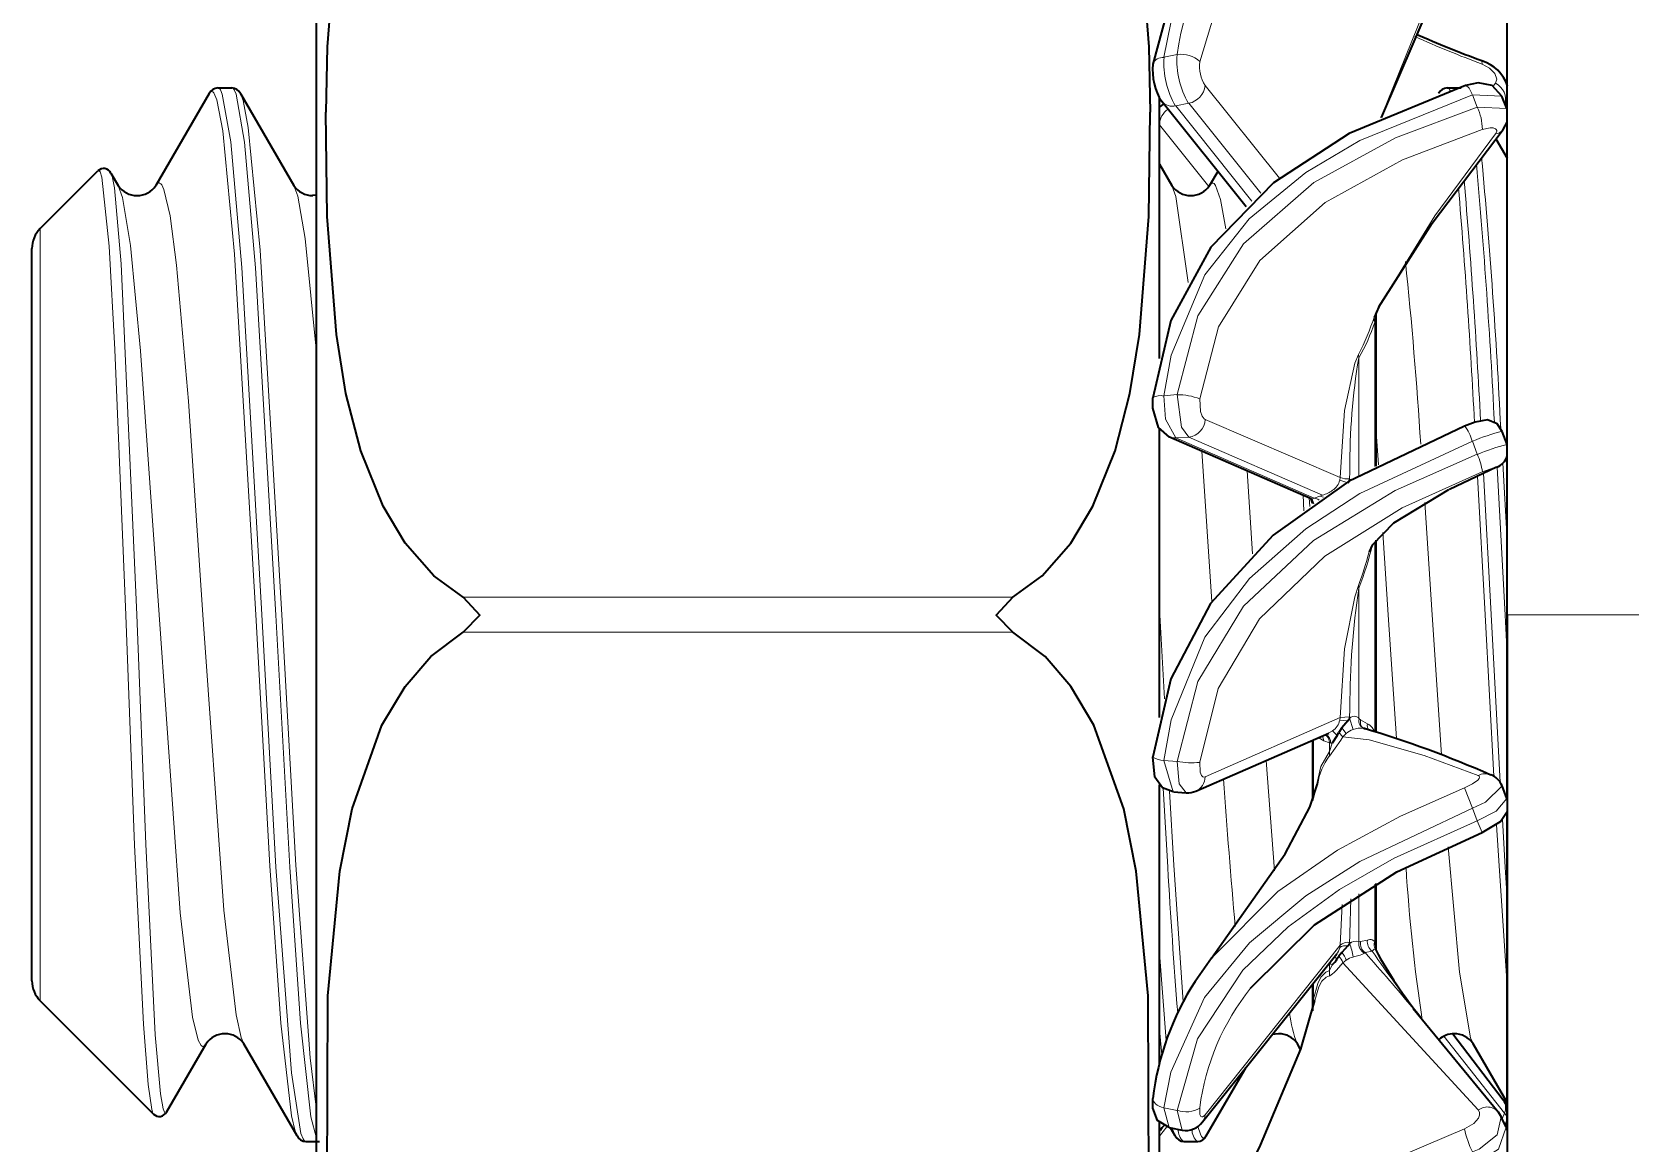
# Model space of a CAD drawing. Extents: x 291 to 828, y 188 to 662.
# Drawn here: x 664.259 to 668.809, y 358.336 to 361.5 of the extents above; entities that cross this region are included whole.
import ezdxf

# ---------------------------------------------------------------- set-up
doc = ezdxf.new("R2010")
doc.units = 0

msp = doc.modelspace()

# ---------------------------------------------------------------- linework, layer by layer
at = {"color": 7, "lineweight": 35, "ltscale": 0.125}
msp.add_line((668.4588, 359.8408), (668.4588, 364.8408), dxfattribs=at)
at = {"color": 7, "lineweight": 35, "ltscale": 0.030886}
msp.add_line((665.0689, 361.1808), (665.0689, 362.4163), dxfattribs=at)
at = {"color": 7, "lineweight": 35, "ltscale": 0.016794}
msp.add_line((668.4588, 361.3491), (668.4588, 362.0208), dxfattribs=at)
at = {"color": 7, "lineweight": 13, "ltscale": 0.000955382}
msp.add_line((667.4818, 361.428), (667.5192, 361.4358), dxfattribs=at)
at = {"color": 7, "lineweight": 13, "ltscale": 0.000248424}
msp.add_line((668.3878, 361.4083), (668.3871, 361.4182), dxfattribs=at)
at = {"color": 7, "lineweight": 35, "ltscale": 0.004018}
msp.add_line((668.4588, 361.2801), (668.4588, 361.4408), dxfattribs=at)
msp.add_line((668.4588, 361.2801), (668.4588, 361.4408), dxfattribs=at)
at = {"color": 7, "lineweight": 35, "ltscale": 0.002295}
msp.add_line((668.4588, 361.349), (668.4588, 361.4408), dxfattribs=at)
msp.add_line((668.4588, 361.349), (668.4588, 361.4408), dxfattribs=at)
at = {"color": 7, "lineweight": 35, "ltscale": 0.007571}
for p, q in [((664.7637, 361.3245), (664.6117, 361.0625)), ((665.0137, 358.3572), (664.8617, 358.6191))]:
    msp.add_line(p, q, dxfattribs=at)
at = {"color": 7, "lineweight": 35, "ltscale": 0.000984192}
for p, q in [((664.7884, 361.3408), (664.8278, 361.3408)), ((668.2884, 361.3408), (668.3278, 361.3408)), ((665.0384, 358.3408), (665.0778, 358.3408)), ((667.5384, 358.3408), (667.5778, 358.3408))]:
    msp.add_line(p, q, dxfattribs=at)
at = {"color": 7, "lineweight": 35, "ltscale": 0.007572}
msp.add_line((664.8524, 361.3245), (665.0045, 361.0625), dxfattribs=at)
at = {"color": 7, "lineweight": 13, "ltscale": 0.008459}
msp.add_line((667.599, 361.3477), (667.8104, 361.0835), dxfattribs=at)
at = {"color": 7, "lineweight": 13, "ltscale": 0.000933072}
msp.add_line((668.374, 361.2862), (668.36, 361.3208), dxfattribs=at)
at = {"color": 7, "lineweight": 13, "ltscale": 0.002108}
msp.add_line((668.4442, 361.3172), (668.36, 361.3208), dxfattribs=at)
at = {"color": 7, "lineweight": 13, "ltscale": 0.00027101}
msp.add_line((668.4257, 361.3542), (668.4191, 361.3456), dxfattribs=at)
at = {"color": 7, "lineweight": 35, "ltscale": 0.000932371}
msp.add_line((668.4579, 361.2825), (668.4442, 361.3172), dxfattribs=at)
at = {"color": 7, "lineweight": 35, "ltscale": 0.000399044}
msp.add_line((667.4811, 361.2957), (667.4683, 361.2863), dxfattribs=at)
at = {"color": 7, "lineweight": 35, "ltscale": 0.003294}
msp.add_line((667.4689, 361.1808), (667.4689, 361.3126), dxfattribs=at)
at = {"color": 7, "lineweight": 35, "ltscale": 0.009609}
msp.add_line((667.716, 361.0016), (667.4761, 361.3019), dxfattribs=at)
at = {"color": 7, "lineweight": 13, "ltscale": 0.000948626}
msp.add_line((667.5154, 361.2896), (667.5526, 361.2969), dxfattribs=at)
at = {"color": 7, "lineweight": 13, "ltscale": 0.008694}
msp.add_line((667.7324, 361.0179), (667.5154, 361.2896), dxfattribs=at)
at = {"color": 7, "lineweight": 13, "ltscale": 0.008201}
msp.add_line((667.5526, 361.2969), (667.7574, 361.0406), dxfattribs=at)
at = {"color": 7, "lineweight": 13, "ltscale": 0.0021}
msp.add_line((668.374, 361.2862), (668.4579, 361.2825), dxfattribs=at)
at = {"color": 7, "lineweight": 13, "ltscale": 0.000204126}
msp.add_line((668.4557, 361.3), (668.4514, 361.2931), dxfattribs=at)
at = {"color": 7, "lineweight": 35, "ltscale": 0.000706482}
msp.add_line((668.4588, 361.2802), (668.4588, 361.3084), dxfattribs=at)
at = {"color": 7, "lineweight": 35, "ltscale": 0.000700378}
for p, q in [((668.4588, 361.2801), (668.4588, 361.3081)), ((668.4588, 361.2801), (668.4588, 361.3081)), ((668.4588, 358.3735), (668.4588, 358.4015)), ((668.4588, 358.3735), (668.4588, 358.4015))]:
    msp.add_line(p, q, dxfattribs=at)
at = {"color": 7, "lineweight": 13, "ltscale": 0.005623}
msp.add_line((667.6095, 361.0596), (667.469, 361.2353), dxfattribs=at)
at = {"color": 7, "lineweight": 35, "ltscale": 0.000578997}
msp.add_line((668.4476, 361.2225), (668.4587, 361.2429), dxfattribs=at)
at = {"color": 7, "lineweight": 35, "ltscale": 0.002541}
msp.add_line((668.4588, 361.1411), (668.4588, 361.2428), dxfattribs=at)
msp.add_line((668.4588, 361.1411), (668.4588, 361.2428), dxfattribs=at)
at = {"color": 7, "lineweight": 35, "ltscale": 0.022942}
msp.add_line((668.4588, 360.3251), (668.4588, 361.2428), dxfattribs=at)
at = {"color": 7, "lineweight": 35, "ltscale": 0.002542}
msp.add_line((668.4588, 361.1411), (668.4588, 361.2428), dxfattribs=at)
msp.add_line((668.4588, 361.1411), (668.4588, 361.2428), dxfattribs=at)
at = {"color": 7, "lineweight": 35, "ltscale": 0.097886}
msp.add_line((665.0689, 357.2654), (665.0689, 361.1808), dxfattribs=at)
at = {"color": 7, "lineweight": 35, "ltscale": 0.015252}
msp.add_line((667.4689, 360.5707), (667.4689, 361.1808), dxfattribs=at)
at = {"color": 7, "lineweight": 35, "ltscale": 0.001582}
msp.add_line((668.427, 361.1959), (668.4588, 361.1411), dxfattribs=at)
at = {"color": 7, "lineweight": 35, "ltscale": 0.005814}
msp.add_line((664.2822, 360.94), (664.4467, 361.1044), dxfattribs=at)
at = {"color": 7, "lineweight": 35, "ltscale": 0.001035}
msp.add_line((664.4836, 361.0984), (664.5045, 361.0626), dxfattribs=at)
at = {"color": 7, "lineweight": 35, "ltscale": 0.001768}
msp.add_line((667.4689, 361.1237), (667.5045, 361.0625), dxfattribs=at)
at = {"color": 7, "lineweight": 35, "ltscale": 0.001168}
msp.add_line((667.6351, 361.1029), (667.6117, 361.0625), dxfattribs=at)
at = {"color": 7, "lineweight": 35, "ltscale": 0.000272506}
msp.add_line((665.0689, 361.035), (665.058, 361.0341), dxfattribs=at)
at = {"color": 7, "lineweight": 13, "ltscale": 0.040653}
msp.add_line((664.2822, 359.3138), (664.2822, 360.94), dxfattribs=at)
at = {"color": 7, "lineweight": 35, "ltscale": 0.038561}
msp.add_line((664.2588, 359.341), (664.2588, 360.8834), dxfattribs=at)
at = {"color": 7, "lineweight": 35, "ltscale": 0.000834494}
msp.add_line((668.0933, 360.7176), (668.0801, 360.6869), dxfattribs=at)
at = {"color": 7, "lineweight": 13, "ltscale": 0.000350555}
msp.add_line((668.082, 360.6736), (668.084, 360.6875), dxfattribs=at)
at = {"color": 7, "lineweight": 13, "ltscale": 0.000285926}
msp.add_line((668.084, 360.6875), (668.0847, 360.6989), dxfattribs=at)
at = {"color": 7, "lineweight": 35, "ltscale": 0.010884}
msp.add_line((668.0848, 360.6992), (668.0848, 360.2638), dxfattribs=at)
at = {"color": 7, "lineweight": 13, "ltscale": 0.010281}
msp.add_line((668.082, 360.6736), (668.082, 360.2623), dxfattribs=at)
at = {"color": 7, "lineweight": 13, "ltscale": 0.000247343}
msp.add_line((668.0369, 360.5722), (668.0353, 360.5819), dxfattribs=at)
at = {"color": 7, "lineweight": 13, "ltscale": 0.008352}
msp.add_line((668.0369, 360.5722), (668.0369, 360.2381), dxfattribs=at)
at = {"color": 7, "lineweight": 13, "ltscale": 0.000938532}
msp.add_line((667.4818, 360.4642), (667.5192, 360.4673), dxfattribs=at)
at = {"color": 7, "lineweight": 35, "ltscale": 0.020535}
msp.add_line((667.4689, 359.5478), (667.4689, 360.3692), dxfattribs=at)
at = {"color": 7, "lineweight": 13, "ltscale": 0.010457}
msp.add_line((667.599, 360.3969), (667.9832, 360.2314), dxfattribs=at)
at = {"color": 7, "lineweight": 13, "ltscale": 0.002671}
msp.add_line((668.0848, 360.3744), (668.0923, 360.2678), dxfattribs=at)
at = {"color": 7, "lineweight": 35, "ltscale": 0.000999963}
msp.add_line((668.4588, 360.3251), (668.4451, 360.3627), dxfattribs=at)
at = {"color": 7, "lineweight": 35, "ltscale": 0.011066}
msp.add_line((667.9013, 360.1707), (667.4954, 360.3474), dxfattribs=at)
at = {"color": 7, "lineweight": 13, "ltscale": 0.00093299}
msp.add_line((667.5154, 360.344), (667.5526, 360.3465), dxfattribs=at)
at = {"color": 7, "lineweight": 13, "ltscale": 0.01074}
msp.add_line((667.9093, 360.1725), (667.5154, 360.344), dxfattribs=at)
at = {"color": 7, "lineweight": 13, "ltscale": 0.010384}
msp.add_line((667.5526, 360.3465), (667.9335, 360.1808), dxfattribs=at)
at = {"color": 7, "lineweight": 13, "ltscale": 0.00099993}
msp.add_line((668.374, 360.2977), (668.36, 360.3352), dxfattribs=at)
at = {"color": 7, "lineweight": 13, "ltscale": 0.010731}
msp.add_line((667.5897, 360.3064), (667.6182, 359.8781), dxfattribs=at)
at = {"color": 7, "lineweight": 13, "ltscale": 0.005536}
msp.add_line((668.4588, 360.0516), (668.4467, 360.2727), dxfattribs=at)
at = {"color": 7, "lineweight": 35, "ltscale": 0.0244}
msp.add_line((668.4588, 359.3158), (668.4588, 360.2918), dxfattribs=at)
at = {"color": 7, "lineweight": 13, "ltscale": 0.005921}
msp.add_line((667.7185, 360.2504), (667.7343, 360.0141), dxfattribs=at)
at = {"color": 7, "lineweight": 13, "ltscale": 0.000188316}
msp.add_line((667.9832, 360.2314), (667.9822, 360.2239), dxfattribs=at)
at = {"color": 7, "lineweight": 13, "ltscale": 0.000605574}
msp.add_line((668.0052, 360.2162), (667.9822, 360.2239), dxfattribs=at)
at = {"color": 7, "lineweight": 35, "ltscale": 0.000106812}
msp.add_line((668.0098, 360.2271), (668.0098, 360.2229), dxfattribs=at)
at = {"color": 7, "lineweight": 13, "ltscale": 0.000230665}
msp.add_line((668.0098, 360.2229), (668.0181, 360.2269), dxfattribs=at)
at = {"color": 7, "lineweight": 13, "ltscale": 0.000499763}
msp.add_line((668.0104, 360.2271), (668.0106, 360.2471), dxfattribs=at)
at = {"color": 7, "lineweight": 13, "ltscale": 0.000178554}
msp.add_line((668.0106, 360.2471), (668.0107, 360.2543), dxfattribs=at)
at = {"color": 7, "lineweight": 13, "ltscale": 0.003694}
msp.add_line((668.4257, 360.2592), (668.2921, 360.1959), dxfattribs=at)
at = {"color": 7, "lineweight": 35, "ltscale": 0.003698}
msp.add_line((668.429, 360.2605), (668.2952, 360.1974), dxfattribs=at)
at = {"color": 7, "lineweight": 13, "ltscale": 0.009876}
msp.add_line((668.3961, 359.8408), (668.3747, 360.2353), dxfattribs=at)
at = {"color": 7, "lineweight": 13, "ltscale": 0.010052}
msp.add_line((668.4133, 359.8418), (668.3918, 360.2433), dxfattribs=at)
at = {"color": 7, "lineweight": 13, "ltscale": 0.010545}
msp.add_line((668.4528, 359.8399), (668.4301, 360.261), dxfattribs=at)
at = {"color": 7, "lineweight": 13, "ltscale": 0.001109}
msp.add_line((667.8801, 360.1367), (667.8777, 360.181), dxfattribs=at)
at = {"color": 7, "lineweight": 13, "ltscale": 0.000433084}
msp.add_line((667.9255, 360.1786), (667.9093, 360.1725), dxfattribs=at)
at = {"color": 7, "lineweight": 13, "ltscale": 0.00020583}
msp.add_line((667.9255, 360.1786), (667.9335, 360.1808), dxfattribs=at)
at = {"color": 7, "lineweight": 13, "ltscale": 0.000267243}
msp.add_line((667.9358, 360.1756), (667.9255, 360.1786), dxfattribs=at)
at = {"color": 7, "lineweight": 35, "ltscale": 0.000196538}
msp.add_line((668.0052, 360.2162), (668.0099, 360.2224), dxfattribs=at)
at = {"color": 7, "lineweight": 13, "ltscale": 0.00060975}
msp.add_line((667.8969, 360.1489), (667.8956, 360.1732), dxfattribs=at)
at = {"color": 7, "lineweight": 35, "ltscale": 0.000292925}
msp.add_line((667.9048, 360.1597), (667.9013, 360.1708), dxfattribs=at)
at = {"color": 7, "lineweight": 35, "ltscale": 5.56946e-05}
msp.add_line((667.9048, 360.1597), (667.9048, 360.1574), dxfattribs=at)
at = {"color": 7, "lineweight": 13, "ltscale": 4.65643e-05}
msp.add_line((667.9048, 360.1597), (667.9049, 360.1578), dxfattribs=at)
at = {"color": 7, "lineweight": 13, "ltscale": 0.00801}
msp.add_line((668.2246, 360.1605), (668.2455, 359.8408), dxfattribs=at)
at = {"color": 7, "lineweight": 13, "ltscale": 0.013543}
msp.add_line((668.082, 360.0493), (668.082, 359.5076), dxfattribs=at)
at = {"color": 7, "lineweight": 35, "ltscale": 0.013217}
msp.add_line((668.0848, 360.0529), (668.0848, 359.5242), dxfattribs=at)
at = {"color": 7, "lineweight": 13, "ltscale": 0.005873}
msp.add_line((668.1053, 360.0752), (668.1205, 359.8408), dxfattribs=at)
at = {"color": 7, "lineweight": 13, "ltscale": 0.000191084}
msp.add_line((668.0369, 359.9162), (668.0353, 359.9237), dxfattribs=at)
at = {"color": 7, "lineweight": 13, "ltscale": 0.009286}
msp.add_line((668.0369, 359.9162), (668.0369, 359.5448), dxfattribs=at)
at = {"color": 7, "lineweight": 13, "ltscale": 0.039133}
for p, q in [((665.4863, 359.8908), (667.0516, 359.8908)), ((665.4863, 359.7908), (667.0516, 359.7908))]:
    msp.add_line(p, q, dxfattribs=at)
at = {"color": 7, "lineweight": 13, "ltscale": 0.000557781}
msp.add_line((667.4701, 359.8408), (667.4689, 359.8631), dxfattribs=at)
at = {"color": 7, "lineweight": 13, "ltscale": 0.016384}
msp.add_line((664.5259, 359.8398), (664.5511, 359.1849), dxfattribs=at)
at = {"color": 7, "lineweight": 13, "ltscale": 0.016337}
msp.add_line((664.5574, 359.8408), (664.5826, 359.1878), dxfattribs=at)
at = {"color": 7, "lineweight": 13, "ltscale": 0.017906}
msp.add_line((664.9359, 359.1257), (664.8961, 359.8408), dxfattribs=at)
at = {"color": 7, "lineweight": 13, "ltscale": 0.01803}
msp.add_line((664.9532, 359.1217), (664.9133, 359.8418), dxfattribs=at)
at = {"color": 7, "lineweight": 13, "ltscale": 0.017983}
msp.add_line((664.9528, 359.8399), (664.9926, 359.1217), dxfattribs=at)
at = {"color": 7, "lineweight": 13, "ltscale": 0.017866}
msp.add_line((664.9701, 359.8408), (665.0098, 359.1273), dxfattribs=at)
at = {"color": 7, "lineweight": 13, "ltscale": 0.006002}
msp.add_line((667.4701, 359.8408), (667.483, 359.6011), dxfattribs=at)
at = {"color": 7, "lineweight": 13, "ltscale": 0.00883}
msp.add_line((668.1205, 359.8408), (668.1437, 359.4884), dxfattribs=at)
at = {"color": 7, "lineweight": 13, "ltscale": 0.010007}
msp.add_line((668.2455, 359.8408), (668.2719, 359.4414), dxfattribs=at)
at = {"color": 7, "lineweight": 13, "ltscale": 0.011511}
msp.add_line((668.421, 359.381), (668.3961, 359.8408), dxfattribs=at)
at = {"color": 7, "lineweight": 13, "ltscale": 0.01197}
msp.add_line((668.4391, 359.3636), (668.4133, 359.8418), dxfattribs=at)
at = {"color": 7, "lineweight": 13, "ltscale": 0.002864}
msp.add_line((668.4528, 359.8399), (668.4589, 359.7255), dxfattribs=at)
at = {"color": 7, "lineweight": 13, "ltscale": 0.075}
msp.add_line((671.4588, 359.8408), (668.4588, 359.8408), dxfattribs=at)
at = {"color": 7, "lineweight": 35}
msp.add_line((668.4588, 359.8408), (668.4588, 294.0808), dxfattribs=at)
at = {"color": 7, "lineweight": 13, "ltscale": 0.01049}
msp.add_line((667.599, 359.3791), (667.9832, 359.5479), dxfattribs=at)
at = {"color": 7, "lineweight": 13, "ltscale": 0.000192103}
msp.add_line((667.9832, 359.5479), (667.9822, 359.5402), dxfattribs=at)
at = {"color": 7, "lineweight": 13, "ltscale": 0.00068288}
msp.add_line((668.0104, 359.5501), (667.9832, 359.5479), dxfattribs=at)
at = {"color": 7, "lineweight": 35, "ltscale": 0.0002002}
msp.add_line((668.0052, 359.5389), (668.0099, 359.5454), dxfattribs=at)
at = {"color": 7, "lineweight": 35, "ltscale": 0.000107574}
msp.add_line((668.0098, 359.5501), (668.0098, 359.5458), dxfattribs=at)
at = {"color": 7, "lineweight": 13, "ltscale": 0.000842258}
msp.add_line((668.0098, 359.5458), (668.0203, 359.5138), dxfattribs=at)
at = {"color": 7, "lineweight": 13, "ltscale": 0.000505866}
msp.add_line((668.0104, 359.5501), (668.0106, 359.5703), dxfattribs=at)
at = {"color": 7, "lineweight": 13, "ltscale": 0.000180842}
msp.add_line((668.0106, 359.5703), (668.0107, 359.5776), dxfattribs=at)
at = {"color": 7, "lineweight": 13, "ltscale": 0.000138395}
msp.add_line((668.0369, 359.5448), (668.0416, 359.5417), dxfattribs=at)
at = {"color": 7, "lineweight": 13, "ltscale": 0.000566814}
msp.add_line((668.0416, 359.5417), (668.061, 359.53), dxfattribs=at)
at = {"color": 7, "lineweight": 35, "ltscale": 0.010312}
msp.add_line((667.5726, 359.3385), (667.9508, 359.5031), dxfattribs=at)
at = {"color": 7, "lineweight": 13, "ltscale": 0.000430747}
msp.add_line((667.962, 359.5097), (667.9468, 359.5016), dxfattribs=at)
at = {"color": 7, "lineweight": 35, "ltscale": 0.000663414}
msp.add_line((667.975, 359.4972), (667.9605, 359.4749), dxfattribs=at)
at = {"color": 7, "lineweight": 13, "ltscale": 0.000449989}
msp.add_line((667.975, 359.4972), (667.962, 359.5097), dxfattribs=at)
at = {"color": 7, "lineweight": 35, "ltscale": 0.000229775}
msp.add_line((667.9753, 359.4979), (667.9799, 359.5058), dxfattribs=at)
at = {"color": 7, "lineweight": 35, "ltscale": 0.000378268}
msp.add_line((667.9886, 359.5182), (667.9799, 359.5058), dxfattribs=at)
at = {"color": 7, "lineweight": 13, "ltscale": 0.000427672}
msp.add_line((667.9799, 359.5058), (667.9908, 359.4926), dxfattribs=at)
at = {"color": 7, "lineweight": 13, "ltscale": 0.000574625}
msp.add_line((668.0052, 359.5389), (667.9822, 359.5402), dxfattribs=at)
at = {"color": 7, "lineweight": 35, "ltscale": 0.000664031}
msp.add_line((668.0052, 359.5389), (667.9886, 359.5182), dxfattribs=at)
at = {"color": 7, "lineweight": 13, "ltscale": 0.000487671}
msp.add_line((667.9886, 359.5182), (668.0004, 359.5026), dxfattribs=at)
at = {"color": 7, "lineweight": 13, "ltscale": 0.000345878}
msp.add_line((667.9908, 359.4926), (668.0004, 359.5026), dxfattribs=at)
at = {"color": 7, "lineweight": 13, "ltscale": 0.00034338}
msp.add_line((668.082, 359.5076), (668.0748, 359.5193), dxfattribs=at)
at = {"color": 7, "lineweight": 35, "ltscale": 0.000431824}
msp.add_line((668.0848, 359.5242), (668.0848, 359.5069), dxfattribs=at)
at = {"color": 7, "lineweight": 35, "ltscale": 0.004278}
msp.add_line((667.9048, 359.483), (667.9048, 359.3119), dxfattribs=at)
at = {"color": 7, "lineweight": 13, "ltscale": 0.004176}
msp.add_line((667.9077, 359.4843), (667.9077, 359.3172), dxfattribs=at)
at = {"color": 7, "lineweight": 13, "ltscale": 0.000408968}
msp.add_line((667.9365, 359.4819), (667.9227, 359.4906), dxfattribs=at)
at = {"color": 7, "lineweight": 13, "ltscale": 0.000347523}
msp.add_line((667.9365, 359.4819), (667.9333, 359.4955), dxfattribs=at)
at = {"color": 7, "lineweight": 13, "ltscale": 0.000431654}
msp.add_line((667.9527, 359.4759), (667.9365, 359.4819), dxfattribs=at)
at = {"color": 7, "lineweight": 13, "ltscale": 0.000605011}
msp.add_line((667.9527, 359.4759), (667.9527, 359.4517), dxfattribs=at)
at = {"color": 7, "lineweight": 13, "ltscale": 0.000103807}
msp.add_line((667.9527, 359.4759), (667.9567, 359.4749), dxfattribs=at)
at = {"color": 7, "lineweight": 13, "ltscale": 0.000610399}
msp.add_line((667.9527, 359.4517), (667.9605, 359.4748), dxfattribs=at)
at = {"color": 7, "lineweight": 13, "ltscale": 0.000342563}
msp.add_line((667.9527, 359.4517), (667.9528, 359.438), dxfattribs=at)
at = {"color": 7, "lineweight": 13, "ltscale": 0.001405}
msp.add_line((667.9528, 359.438), (667.985, 359.484), dxfattribs=at)
at = {"color": 7, "lineweight": 13, "ltscale": 9.30786e-05}
msp.add_line((667.9604, 359.4749), (667.9567, 359.4749), dxfattribs=at)
at = {"color": 7, "lineweight": 13, "ltscale": 0.000257942}
msp.add_line((667.985, 359.484), (667.9908, 359.4926), dxfattribs=at)
at = {"color": 7, "lineweight": 13, "ltscale": 0.000936759}
msp.add_line((667.4818, 359.4253), (667.5192, 359.4232), dxfattribs=at)
at = {"color": 7, "lineweight": 13, "ltscale": 0.002318}
msp.add_line((667.5082, 359.3364), (667.4818, 359.4253), dxfattribs=at)
at = {"color": 7, "lineweight": 13, "ltscale": 0.007884}
msp.add_line((667.7729, 359.4256), (667.7961, 359.1111), dxfattribs=at)
at = {"color": 7, "lineweight": 35, "ltscale": 0.013569}
msp.add_line((664.2588, 358.7982), (664.2588, 359.341), dxfattribs=at)
at = {"color": 7, "lineweight": 13, "ltscale": 0.014305}
msp.add_line((664.2822, 358.7416), (664.2822, 359.3138), dxfattribs=at)
at = {"color": 7, "lineweight": 35, "ltscale": 0.01981}
msp.add_line((667.4689, 358.5639), (667.4689, 359.3563), dxfattribs=at)
at = {"color": 7, "lineweight": 13, "ltscale": 0.005635}
msp.add_line((667.4794, 359.3467), (667.4926, 359.1217), dxfattribs=at)
at = {"color": 7, "lineweight": 13, "ltscale": 0.005282}
msp.add_line((667.4975, 359.3382), (667.5098, 359.1273), dxfattribs=at)
at = {"color": 7, "lineweight": 35, "ltscale": 0.000923752}
msp.add_line((667.5085, 359.3364), (667.5454, 359.3339), dxfattribs=at)
at = {"color": 7, "lineweight": 13, "ltscale": 0.001549}
msp.add_line((668.36, 359.2899), (668.3376, 359.3477), dxfattribs=at)
at = {"color": 7, "lineweight": 35, "ltscale": 0.000960116}
msp.add_line((668.4583, 359.3174), (668.4446, 359.3533), dxfattribs=at)
at = {"color": 7, "lineweight": 13, "ltscale": 0.000960726}
msp.add_line((668.374, 359.2541), (668.36, 359.2899), dxfattribs=at)
at = {"color": 7, "lineweight": 35, "ltscale": 0.022668}
msp.add_line((668.4588, 358.3735), (668.4588, 359.2802), dxfattribs=at)
at = {"color": 7, "lineweight": 13, "ltscale": 0.000900111}
msp.add_line((668.3882, 359.221), (668.374, 359.2541), dxfattribs=at)
at = {"color": 7, "lineweight": 13, "ltscale": 0.002933}
msp.add_line((668.4359, 359.1257), (668.4289, 359.2428), dxfattribs=at)
at = {"color": 7, "lineweight": 13, "ltscale": 0.003393}
msp.add_line((668.4532, 359.1217), (668.4452, 359.2572), dxfattribs=at)
at = {"color": 7, "lineweight": 13, "ltscale": 0.009749}
msp.add_line((667.5364, 358.7382), (667.5098, 359.1273), dxfattribs=at)
at = {"color": 7, "lineweight": 13, "ltscale": 0.008567}
msp.add_line((668.4588, 358.7838), (668.4359, 359.1257), dxfattribs=at)
at = {"color": 7, "lineweight": 13, "ltscale": 0.002283}
msp.add_line((668.4588, 359.0305), (668.4532, 359.1217), dxfattribs=at)
at = {"color": 7, "lineweight": 13, "ltscale": 0.003419}
msp.add_line((668.0369, 359.0462), (668.0369, 358.9094), dxfattribs=at)
at = {"color": 7, "lineweight": 13, "ltscale": 0.004079}
msp.add_line((668.082, 359.0734), (668.082, 358.9102), dxfattribs=at)
at = {"color": 7, "lineweight": 35, "ltscale": 0.003647}
msp.add_line((668.0848, 359.075), (668.0848, 358.9291), dxfattribs=at)
at = {"color": 7, "lineweight": 13, "ltscale": 0.002902}
msp.add_line((667.9832, 358.8996), (667.9893, 359.0155), dxfattribs=at)
at = {"color": 7, "lineweight": 13, "ltscale": 0.002485}
msp.add_line((668.0107, 358.9327), (668.014, 359.0321), dxfattribs=at)
at = {"color": 7, "lineweight": 35, "ltscale": 9.61304e-05}
msp.add_line((668.0098, 358.9082), (668.0098, 358.9043), dxfattribs=at)
at = {"color": 7, "lineweight": 13, "ltscale": 0.000449413}
msp.add_line((668.0104, 358.9082), (668.0106, 358.9261), dxfattribs=at)
at = {"color": 7, "lineweight": 13, "ltscale": 0.000161772}
msp.add_line((668.0106, 358.9261), (668.0107, 358.9326), dxfattribs=at)
at = {"color": 7, "lineweight": 13, "ltscale": 0.000117525}
msp.add_line((668.0369, 358.9094), (668.0416, 358.9102), dxfattribs=at)
at = {"color": 7, "lineweight": 13, "ltscale": 0.000495416}
msp.add_line((668.0416, 358.9102), (668.061, 358.9142), dxfattribs=at)
at = {"color": 7, "lineweight": 13, "ltscale": 0.00021795}
msp.add_line((668.082, 358.9102), (668.0748, 358.915), dxfattribs=at)
at = {"color": 7, "lineweight": 13, "ltscale": 0.00056628}
msp.add_line((668.0847, 358.8877), (668.082, 358.9102), dxfattribs=at)
at = {"color": 7, "lineweight": 35, "ltscale": 0.001056}
msp.add_line((668.0848, 358.9291), (668.0848, 358.8869), dxfattribs=at)
at = {"color": 7, "lineweight": 13, "ltscale": 0.006228}
msp.add_line((667.4883, 358.6284), (667.4689, 358.8768), dxfattribs=at)
at = {"color": 7, "lineweight": 35, "ltscale": 0.002024}
msp.add_line((667.617, 358.8631), (667.5706, 358.7968), dxfattribs=at)
at = {"color": 7, "lineweight": 35, "ltscale": 0.015311}
msp.add_line((667.5917, 358.3968), (667.9737, 358.8755), dxfattribs=at)
at = {"color": 7, "lineweight": 13, "ltscale": 0.015423}
msp.add_line((667.599, 358.4169), (667.9832, 358.8996), dxfattribs=at)
at = {"color": 7, "lineweight": 13, "ltscale": 0.000251614}
msp.add_line((667.975, 358.8611), (667.9664, 358.8663), dxfattribs=at)
at = {"color": 7, "lineweight": 35, "ltscale": 0.000202133}
msp.add_line((667.9753, 358.8616), (667.9799, 358.8682), dxfattribs=at)
at = {"color": 7, "lineweight": 35, "ltscale": 0.000345433}
msp.add_line((667.9886, 358.8789), (667.9799, 358.8682), dxfattribs=at)
at = {"color": 7, "lineweight": 13, "ltscale": 0.000173181}
msp.add_line((667.9832, 358.8996), (667.9822, 358.8927), dxfattribs=at)
at = {"color": 7, "lineweight": 35, "ltscale": 0.00063405}
msp.add_line((668.0052, 358.8981), (667.9886, 358.8789), dxfattribs=at)
at = {"color": 7, "lineweight": 35, "ltscale": 0.000188149}
msp.add_line((668.0052, 358.8981), (668.0099, 358.904), dxfattribs=at)
at = {"color": 7, "lineweight": 13, "ltscale": 6.3232e-05}
msp.add_line((668.0524, 358.8769), (668.0543, 358.8786), dxfattribs=at)
at = {"color": 7, "lineweight": 13, "ltscale": 0.000516212}
msp.add_line((668.0543, 358.8786), (668.0745, 358.8831), dxfattribs=at)
at = {"color": 7, "lineweight": 13, "ltscale": 0.00020192}
msp.add_line((668.0745, 358.8831), (668.0806, 358.8883), dxfattribs=at)
at = {"color": 7, "lineweight": 13, "ltscale": 8.3534e-05}
msp.add_line((668.0839, 358.8878), (668.0806, 358.8883), dxfattribs=at)
at = {"color": 7, "lineweight": 13, "ltscale": 4.82586e-05}
msp.add_line((668.0851, 358.8863), (668.0839, 358.8878), dxfattribs=at)
at = {"color": 7, "lineweight": 35, "ltscale": 4.94735e-05}
msp.add_line((668.0845, 358.8882), (668.0851, 358.8863), dxfattribs=at)
at = {"color": 7, "lineweight": 13, "ltscale": 0.000527954}
msp.add_line((667.9527, 358.8488), (667.9527, 358.8277), dxfattribs=at)
at = {"color": 7, "lineweight": 13, "ltscale": 0.000126806}
msp.add_line((667.9527, 358.8488), (667.9567, 358.8457), dxfattribs=at)
at = {"color": 7, "lineweight": 13, "ltscale": 0.000459389}
msp.add_line((667.9527, 358.8277), (667.9605, 358.8443), dxfattribs=at)
at = {"color": 7, "lineweight": 13, "ltscale": 0.000378421}
msp.add_line((667.9527, 358.8277), (667.9528, 358.8125), dxfattribs=at)
at = {"color": 7, "lineweight": 13, "ltscale": 9.89471e-05}
msp.add_line((667.9604, 358.8444), (667.9567, 358.8457), dxfattribs=at)
at = {"color": 7, "lineweight": 13, "ltscale": 0.000227821}
msp.add_line((667.985, 358.8428), (667.9908, 358.8499), dxfattribs=at)
at = {"color": 7, "lineweight": 13, "ltscale": 0.000305745}
msp.add_line((667.9908, 358.8499), (668.0004, 358.8575), dxfattribs=at)
at = {"color": 7, "lineweight": 13, "ltscale": 0.014235}
msp.add_line((667.9908, 358.8499), (668.3767, 358.4312), dxfattribs=at)
at = {"color": 7, "lineweight": 35, "ltscale": 0.001897}
msp.add_line((667.9048, 358.789), (667.9048, 358.7131), dxfattribs=at)
at = {"color": 7, "lineweight": 13, "ltscale": 0.001141}
msp.add_line((667.9077, 358.7925), (667.9077, 358.7469), dxfattribs=at)
at = {"color": 7, "lineweight": 35, "ltscale": 0.011418}
msp.add_line((664.2822, 358.7416), (664.6052, 358.4187), dxfattribs=at)
at = {"color": 7, "lineweight": 13, "ltscale": 0.000791551}
msp.add_line((667.9055, 358.7153), (667.9077, 358.7469), dxfattribs=at)
at = {"color": 7, "lineweight": 35, "ltscale": 0.009516}
msp.add_line((668.1915, 358.7195), (668.4333, 358.4256), dxfattribs=at)
at = {"color": 7, "lineweight": 13, "ltscale": 0.001773}
msp.add_line((667.4755, 358.5883), (667.4689, 358.6589), dxfattribs=at)
at = {"color": 7, "lineweight": 35, "ltscale": 0.000451333}
msp.add_line((667.808, 358.6476), (667.7902, 358.6451), dxfattribs=at)
at = {"color": 7, "lineweight": 13, "ltscale": 0.006982}
msp.add_line((668.4514, 358.4214), (668.2782, 358.6405), dxfattribs=at)
at = {"color": 7, "lineweight": 35, "ltscale": 0.005923}
msp.add_line((668.3038, 358.6474), (668.4476, 358.4591), dxfattribs=at)
at = {"color": 7, "lineweight": 35, "ltscale": 0.005623}
msp.add_line((664.6415, 358.4246), (664.7545, 358.6191), dxfattribs=at)
at = {"color": 7, "lineweight": 35, "ltscale": 0.000463508}
msp.add_line((667.871, 358.6031), (667.8617, 358.6191), dxfattribs=at)
at = {"color": 7, "lineweight": 35, "ltscale": 0.004836}
msp.add_line((668.4588, 358.4518), (668.3617, 358.6191), dxfattribs=at)
at = {"color": 7, "lineweight": 35, "ltscale": 0.005602}
msp.add_line((667.6024, 358.3571), (667.7148, 358.551), dxfattribs=at)
at = {"color": 7, "lineweight": 35, "ltscale": 0.000331879}
msp.add_line((668.4588, 358.4385), (668.4588, 358.4518), dxfattribs=at)
at = {"color": 7, "lineweight": 35, "ltscale": 0.001958}
msp.add_line((668.4588, 358.3735), (668.4588, 358.4518), dxfattribs=at)
at = {"color": 7, "lineweight": 13, "ltscale": 0.000951123}
msp.add_line((667.4818, 358.4364), (667.5192, 358.4295), dxfattribs=at)
at = {"color": 7, "lineweight": 13, "ltscale": 0.001444}
msp.add_line((667.4962, 358.3805), (667.4818, 358.4364), dxfattribs=at)
at = {"color": 7, "lineweight": 13, "ltscale": 0.001454}
msp.add_line((667.5192, 358.4295), (667.5335, 358.3731), dxfattribs=at)
at = {"color": 7, "lineweight": 35, "ltscale": 0.000413902}
msp.add_line((668.4333, 358.4256), (668.442, 358.4115), dxfattribs=at)
at = {"color": 7, "lineweight": 35, "ltscale": 0.000822102}
msp.add_line((668.4557, 358.3816), (668.442, 358.4115), dxfattribs=at)
at = {"color": 7, "lineweight": 13, "ltscale": 0.000435368}
msp.add_line((668.4514, 358.4214), (668.4449, 358.4053), dxfattribs=at)
at = {"color": 7, "lineweight": 35, "ltscale": 0.016497}
msp.add_line((667.4689, 357.7348), (667.4689, 358.3947), dxfattribs=at)
at = {"color": 7, "lineweight": 13, "ltscale": 0.000829531}
msp.add_line((667.4897, 358.3822), (667.469, 358.3562), dxfattribs=at)
at = {"color": 7, "lineweight": 35, "ltscale": 0.000235386}
msp.add_line((667.4761, 358.3797), (667.4706, 358.372), dxfattribs=at)
at = {"color": 7, "lineweight": 35, "ltscale": 0.000199698}
msp.add_line((667.4811, 358.3859), (667.4761, 358.3797), dxfattribs=at)
at = {"color": 7, "lineweight": 35, "ltscale": 0.000950123}
msp.add_line((667.4962, 358.3805), (667.5335, 358.3731), dxfattribs=at)
at = {"color": 7, "lineweight": 35, "ltscale": 0.00064814}
msp.add_line((667.5137, 358.3572), (667.5007, 358.3796), dxfattribs=at)
at = {"color": 7, "lineweight": 13, "ltscale": 0.000581314}
msp.add_line((667.5137, 358.3572), (667.5056, 358.379), dxfattribs=at)
at = {"color": 7, "lineweight": 35, "ltscale": 0.000307578}
msp.add_line((668.4579, 358.3992), (668.4534, 358.3877), dxfattribs=at)
at = {"color": 7, "lineweight": 35, "ltscale": 0.000695038}
msp.add_line((668.4588, 358.3736), (668.4588, 358.4014), dxfattribs=at)
at = {"color": 7, "lineweight": 35}
for points in [[(665.4863, 362.5408), (665.4032, 362.4799), (665.3214, 362.3869), (665.2585, 362.2822), (665.1949, 362.1241), (665.1528, 361.9609), (665.1254, 361.7932), (665.0994, 361.4576), (665.0951, 361.272)], [(667.0516, 362.5408), (667.1346, 362.4799), (667.2165, 362.3869), (667.2794, 362.2822), (667.343, 362.1241), (667.385, 361.9609), (667.4124, 361.7932), (667.4385, 361.4576), (667.4427, 361.272)], [(668.345, 362.1419), (668.014, 362.0421), (667.7983, 361.9322), (667.618, 361.7806), (667.5024, 361.6018), (667.4504, 361.4084)], [(668.1016, 361.256), (668.2436, 361.5877), (668.4526, 362.0073)], [(668.3404, 361.3478), (668.0093, 361.2106), (667.7941, 361.0706), (667.6152, 360.8868), (667.5013, 360.6784), (667.4503, 360.4586)], [(668.4442, 361.3172), (668.416, 361.3476), (668.376, 361.3548), (668.3406, 361.3479)], [(665.4863, 359.8908), (665.4032, 359.9517), (665.3214, 360.0447), (665.2585, 360.1494), (665.1949, 360.3075), (665.1528, 360.4707), (665.1254, 360.6384), (665.0994, 360.9741), (665.0951, 361.272)], [(667.0516, 359.8908), (667.1346, 359.9517), (667.2165, 360.0447), (667.2794, 360.1494), (667.343, 360.3075), (667.385, 360.4707), (667.4124, 360.6384), (667.4385, 360.9741), (667.4427, 361.272)], [(668.0933, 360.7176), (668.2455, 360.9552), (668.4476, 361.2225)], [(667.4971, 360.3466), (667.4658, 360.3739), (667.4498, 360.429), (667.4503, 360.4586)], [(668.3378, 360.378), (668.0072, 360.2203), (667.7927, 360.0673), (667.6145, 359.873), (667.5012, 359.6584), (667.4503, 359.4358)], [(668.4451, 360.3627), (668.4301, 360.384), (668.4027, 360.3954), (668.3674, 360.3888), (668.3378, 360.378)], [(668.2921, 360.1959), (668.1357, 360.1017), (668.0749, 360.0386), (668.0661, 360.0198)], [(665.4863, 359.8908), (665.5335, 359.8391), (665.4863, 359.7908)], [(667.0516, 359.8908), (667.0043, 359.8391), (667.0516, 359.7908)], [(665.4863, 357.1408), (665.4032, 357.2017), (665.3214, 357.2947), (665.2585, 357.3994), (665.1949, 357.5575), (665.1528, 357.7207), (665.1254, 357.8884), (665.0994, 358.2241), (665.1014, 358.7559), (665.135, 359.111), (665.1703, 359.2879), (665.2554, 359.5261), (665.3212, 359.6367), (665.3948, 359.722), (665.4863, 359.7908)], [(667.0516, 357.1408), (667.1346, 357.2017), (667.2165, 357.2947), (667.2794, 357.3994), (667.343, 357.5575), (667.385, 357.7207), (667.4124, 357.8884), (667.4385, 358.2241), (667.4364, 358.7559), (667.4028, 359.111), (667.3675, 359.2879), (667.2824, 359.5261), (667.2166, 359.6367), (667.1431, 359.722), (667.0516, 359.7908)], [(667.5082, 359.3364), (667.4778, 359.348), (667.456, 359.3781), (667.4503, 359.4358)], [(667.617, 358.8631), (667.8268, 359.1595), (667.897, 359.2926), (667.9191, 359.3593)], [(668.3882, 359.221), (668.4399, 359.2518), (668.4587, 359.2804)], [(667.728, 358.7777), (667.9103, 358.958), (668.1446, 359.1083), (668.3882, 359.221)], [(667.5013, 357.8122), (667.757, 358.33), (667.8713, 358.6039), (667.9116, 358.7419)], [(667.4962, 358.3805), (667.4633, 358.4009), (667.45, 358.4356), (667.4503, 358.463)]]:
    msp.add_lwpolyline(points, dxfattribs=at)
at = {"color": 7, "lineweight": 13}
for points in [[(668.36, 362.128), (668.0396, 362.0337), (667.8845, 361.9624), (667.7242, 361.856), (667.5965, 361.7219), (667.5013, 361.526), (667.4818, 361.428)], [(667.5837, 361.4152), (667.6367, 361.5918), (667.7546, 361.7479), (667.9078, 361.86), (668.0862, 361.9437), (668.3878, 362.0311)], [(668.4257, 361.9951), (668.2578, 361.6487), (668.0995, 361.2551)], [(668.3878, 361.4083), (668.4088, 361.3969), (668.4236, 361.3816), (668.4293, 361.3657), (668.4257, 361.3542)], [(664.8961, 359.8408), (664.8355, 360.8676), (664.8021, 361.2184), (664.7852, 361.3071), (664.7766, 361.3271), (664.7737, 361.3299), (664.7723, 361.3306), (664.7701, 361.3307), (664.768, 361.3297), (664.7637, 361.3245)], [(664.9133, 359.8418), (664.8561, 360.8289), (664.8248, 361.1868), (664.8007, 361.3229), (664.7952, 361.3352), (664.7925, 361.3388), (664.7897, 361.3406), (664.7884, 361.3408)], [(664.9528, 359.8399), (664.8956, 360.8282), (664.8641, 361.1865), (664.8401, 361.3228), (664.8346, 361.3352), (664.8318, 361.3388), (664.8291, 361.3406), (664.8278, 361.3408)], [(664.9701, 359.8408), (664.9088, 360.8791), (664.8748, 361.2281), (664.86, 361.3048), (664.8524, 361.3245)], [(668.36, 361.3208), (668.0394, 361.1909), (667.8854, 361.0999), (667.7248, 360.9678), (667.5978, 360.8083), (667.502, 360.5795), (667.4818, 360.4642)], [(667.5192, 360.4673), (667.578, 360.6915), (667.7086, 360.8969), (667.9087, 361.071), (668.1407, 361.1983), (668.374, 361.2862)], [(668.3878, 361.2225), (668.4102, 361.227), (668.4191, 361.2266), (668.4255, 361.2244), (668.4276, 361.2227), (668.4292, 361.2195), (668.4291, 361.2166), (668.4257, 361.2097)], [(667.5837, 360.455), (667.6367, 360.6608), (667.7546, 360.8495), (667.941, 361.014), (668.1605, 361.136), (668.3878, 361.2225)], [(668.4257, 361.2097), (668.253, 360.9761), (668.0933, 360.7176)], [(664.4467, 361.1044), (664.4479, 361.1053), (664.4491, 361.1054), (664.4503, 361.1048), (664.4526, 361.1015), (664.4575, 361.0863), (664.4783, 360.8904), (664.495, 360.596), (664.5259, 359.8398)], [(664.4836, 361.0984), (664.487, 361.0898), (664.4937, 361.0561), (664.5129, 360.8394), (664.5574, 359.8408)], [(664.5045, 361.0626), (664.5163, 361.0287), (664.5389, 360.8922), (664.5682, 360.5924), (664.6205, 359.8408)], [(664.6117, 361.0625), (664.6157, 361.0679), (664.6177, 361.0694), (664.6207, 361.0702), (664.6223, 361.0699), (664.6253, 361.068), (664.6283, 361.0644), (664.6343, 361.0518), (664.6519, 360.9761), (664.6705, 360.8357), (664.7043, 360.4492), (664.7455, 359.8408)], [(665.0045, 361.0625), (665.0154, 361.0322), (665.0364, 360.9122), (665.0687, 360.587)], [(667.5045, 361.0625), (667.5155, 361.0318), (667.5507, 360.7863)], [(667.6117, 361.0625), (667.6163, 361.0684), (667.6187, 361.0698), (667.6221, 361.0699), (667.6245, 361.0687), (667.629, 361.0632), (667.6428, 361.0227), (667.6575, 360.9397)], [(667.9832, 360.2314), (667.9962, 360.4223), (668.0252, 360.5574), (668.0353, 360.5819)], [(667.5154, 360.344), (667.4866, 360.3973), (667.4818, 360.4642)], [(667.5192, 360.4673), (667.5314, 360.3747), (667.5526, 360.3465)], [(667.5837, 360.455), (667.5857, 360.4196), (667.5908, 360.4057), (667.5961, 360.3988), (667.599, 360.3969)], [(668.36, 360.3352), (668.0392, 360.1854), (667.8858, 360.0852), (667.7252, 359.9436), (667.598, 359.7765), (667.502, 359.5417), (667.4818, 359.4253)], [(667.5192, 359.4232), (667.5779, 359.651), (667.7079, 359.8647), (667.9078, 360.052), (668.14, 360.1946), (668.374, 360.2977)], [(667.5837, 359.4206), (667.6365, 359.6305), (667.754, 359.8286), (667.9399, 360.0074), (668.1599, 360.1453), (668.3878, 360.2473)], [(668.3878, 360.2473), (668.4238, 360.26), (668.4279, 360.2611), (668.4289, 360.2613), (668.4257, 360.2592)], [(667.9832, 359.5479), (667.9962, 359.7437), (668.0251, 359.8915), (668.0353, 359.9237)], [(664.6205, 359.8408), (664.6812, 358.992), (664.7161, 358.695), (664.7319, 358.6294), (664.7401, 358.6144), (664.7442, 358.6116), (664.7483, 358.6122), (664.7524, 358.616), (664.7545, 358.6191)], [(664.7455, 359.8408), (664.8055, 358.9993), (664.84, 358.7012), (664.8543, 358.637), (664.8617, 358.6191)], [(667.9527, 359.4517), (667.9284, 359.4082), (667.9077, 359.3172)], [(667.9908, 359.4926), (668.066, 359.4847), (668.223, 359.4402), (668.3767, 359.3831)], [(667.5192, 359.4232), (667.5249, 359.3589), (667.5454, 359.3339)], [(667.5837, 359.4206), (667.5847, 359.3928), (667.5885, 359.3833), (667.5928, 359.3791), (667.5952, 359.3784), (667.599, 359.3791)], [(668.3767, 359.3831), (668.3797, 359.3811), (668.3806, 359.3781), (668.3795, 359.3746), (668.3755, 359.3696), (668.3606, 359.3588), (668.3376, 359.3477)], [(668.3376, 359.3477), (668.1555, 359.2676), (667.976, 359.1706), (667.8056, 359.0523), (667.617, 358.8631)], [(668.4446, 359.3533), (668.3976, 359.3071), (668.36, 359.2899)], [(668.374, 359.2541), (668.428, 359.281), (668.4583, 359.3174)], [(668.36, 359.2899), (668.0394, 359.1383), (667.8854, 359.0406), (667.7252, 358.9066), (667.597, 358.7507), (667.5014, 358.5379), (667.4818, 358.4364)], [(667.5192, 358.4295), (667.5776, 358.6331), (667.7068, 358.829), (667.8351, 358.9522), (667.9817, 359.0581), (668.1371, 359.1471), (668.374, 359.2541)], [(664.5511, 359.1849), (664.576, 358.6747), (664.5894, 358.5028), (664.5999, 358.4319), (664.6034, 358.4214), (664.6052, 358.4187)], [(664.5826, 359.1878), (664.6097, 358.6443), (664.6243, 358.4767), (664.632, 358.4337), (664.6357, 358.4239), (664.637, 358.4225), (664.6387, 358.4219), (664.6396, 358.4223), (664.6415, 358.4246)], [(668.2908, 359.1797), (668.3232, 358.8226), (668.3547, 358.6358), (668.3617, 358.6191)], [(665.0137, 358.3572), (665.0084, 358.3698), (664.9977, 358.4142), (664.9673, 358.678), (664.9359, 359.1257)], [(665.0384, 358.3408), (665.0368, 358.3411), (665.0337, 358.3434), (665.0306, 358.348), (665.0244, 358.3639), (664.9973, 358.5362), (664.9532, 359.1217)], [(665.0689, 358.35), (665.0532, 358.4113), (665.0234, 358.6775), (664.9926, 359.1217)], [(665.0689, 358.4306), (665.0505, 358.5787), (665.0098, 359.1273)], [(667.9527, 358.8277), (667.9423, 358.823), (667.9284, 358.8083), (667.9195, 358.7903), (667.9077, 358.7469)], [(667.9528, 358.8125), (667.944, 358.8092), (667.9316, 358.7971), (667.9232, 358.7811), (667.9116, 358.7419)], [(667.5837, 358.4369), (667.5839, 358.418), (667.5865, 358.4125), (667.5892, 358.4109), (667.5914, 358.4109), (667.5963, 358.4139), (667.599, 358.4169)], [(668.3767, 358.4312), (668.3802, 358.424), (668.3802, 358.4157), (668.3771, 358.4076), (668.3636, 358.3918), (668.3376, 358.3769)], [(668.442, 358.4115), (668.4302, 358.3595), (668.3792, 358.3192), (668.36, 358.311)], [(668.3376, 358.3769), (668.0034, 358.2347), (667.8417, 358.1449), (667.7086, 358.0518), (667.5955, 357.9466), (667.5013, 357.8122)], [(667.6024, 358.3571), (667.5988, 358.3525), (667.597, 358.3513), (667.5944, 358.3509), (667.5925, 358.3516), (667.589, 358.3553), (667.5854, 358.3619), (667.5782, 358.384)], [(668.374, 358.2812), (668.4344, 358.3188), (668.4557, 358.3816)]]:
    msp.add_lwpolyline(points, dxfattribs=at)
for centre, radius, start, end in [((669.5115, 364.4274), 3.2214, 245.9023, 249.5842), ((667.4788, 361.3954), 0.032, 84.8025, 155.4569), ((667.7225, 361.4112), 0.2411, 176.0004, 210.4132), ((667.7596, 361.4182), 0.2409, 175.8165, 210.3715), ((667.5317, 361.3594), 0.077, 47.074, 99.2971), ((667.6905, 361.4033), 0.1074, 173.5963, 211.2882), ((667.5413, 361.3543), 0.0584, 281.1794, 353.3952), ((668.285, 361.3296), 0.0118, 15.9756, 73.3133), ((668.3159, 361.3124), 0.044, 10.7881, 55.1036), ((668.4035, 361.3079), 0.0508, 342.8484, 64.4221), ((667.5231, 361.2344), 0.0543, 122.8224, 179.0536), ((667.5053, 361.3275), 0.039, 221.1853, 284.8743), ((668.2381, 361.2213), 0.1502, 0.4423, 25.5263), ((668.4202, 361.2444), 0.0351, 278.8699, 321.2908), ((651.1605, 359.5356), 17.3003, 2.76783, 5.32828), ((649.8615, 359.4658), 18.584, 2.84568, 5.11676), ((647.3342, 359.2895), 21.0604, 2.99077, 4.8116), ((647.735, 359.3306), 20.6755, 2.94732, 4.84646), ((654.5923, 359.4508), 13.6487, 3.6777, 5.86764), ((667.4363, 360.8976), 0.6772, 332.2159, 342.1254), ((668.1005, 360.6828), 0.0207, 160.7559, 206.564), ((668.1072, 360.6927), 0.0238, 156.7933, 192.5808), ((667.5262, 360.8584), 0.5856, 330.7334, 341.6063), ((669.8572, 360.27), 1.8459, 170.5745, 180.4854), ((667.471, 360.42), 0.0446, 76.38, 118.2837), ((667.5205, 360.2891), 0.1779, 69.1551, 90.4238), ((667.5468, 360.3981), 0.0522, 276.5199, 358.6686), ((668.241, 360.3044), 0.1221, 14.4853, 37.2561), ((668.5961, 359.7728), 0.6094, 104.3567, 112.774), ((667.5123, 360.3865), 0.0426, 249.1648, 274.1164), ((668.6088, 359.7384), 0.6061, 104.341, 112.7758), ((668.2372, 360.2294), 0.1523, 6.7653, 26.5326), ((667.9365, 360.2344), 0.047, 302.8546, 347.1225), ((668.008, 360.3066), 0.0794, 251.7063, 271.7218), ((667.8959, 360.293), 0.1183, 288.5176, 303.9673), ((667.8853, 360.1544), 0.023, 5.9598, 57.1497), ((667.9039, 360.1777), 0.00742, 249.4213, 316.9449), ((667.9069, 360.1452), 0.0275, 53.1417, 84.8296), ((666.9022, 360.3387), 1.2068, 339.8855, 344.6768), ((666.8934, 360.3426), 1.2205, 339.55, 345.6642), ((670.2451, 359.5811), 2.2339, 171.3712, 180.0889), ((668.0234, 359.5339), 0.0176, 38.8273, 138.9426), ((668.0631, 359.5394), 0.0265, 168.4533, 246.1313), ((668.0662, 359.5358), 0.0252, 166.3187, 241.733), ((667.9249, 359.4765), 0.0278, 358.7581, 53.9238), ((667.9304, 359.4769), 0.0261, 355.5617, 61.192), ((667.9324, 359.5515), 0.0512, 305.2936, 347.2327), ((668.0385, 359.4583), 0.0584, 108.1637, 130.7214), ((668.0401, 359.4677), 0.05, 78.3503, 113.2737), ((668.0907, 359.5256), 0.0301, 171.5047, 206.0503), ((668.0451, 359.4955), 0.038, 38.8249, 65.4327), ((667.4808, 359.4826), 0.0566, 236.9466, 270.9649), ((667.5624, 359.6371), 0.2179, 258.5845, 275.6157), ((668.097, 359.3316), 0.1796, 143.5776, 171.1468), ((667.5535, 359.3796), 0.0454, 294.8311, 359.3358), ((686.2914, 360.6261), 18.6818, 183.84648, 185.13915), ((668.397, 359.3439), 0.0441, 69.3532, 117.3644), ((688.4542, 360.344), 20.9972, 183.33736, 184.47012), ((673.2715, 359.4405), 5.1105, 183.5742, 188.4606), ((668.0067, 358.8702), 0.0379, 84.3648, 128.6081), ((667.8835, 358.8482), 0.1381, 7.4637, 23.9539), ((668.0285, 358.883), 0.028, 72.2617, 131.2794), ((668.0686, 358.9044), 0.032, 171.0638, 239.5201), ((668.0724, 358.9041), 0.0313, 168.8762, 234.7761), ((668.0932, 358.9097), 0.0326, 172.1434, 234.8147), ((668.0693, 358.894), 0.0218, 75.2463, 112.3683), ((668.1074, 358.901), 0.027, 160.0082, 209.323), ((667.9397, 358.9031), 0.0439, 318.7061, 346.317), ((667.9543, 358.8402), 0.0379, 14.901, 47.5372), ((667.9993, 358.8688), 0.0296, 78.6281, 125.4776), ((667.9456, 358.8408), 0.0573, 16.9262, 41.532), ((668.0328, 358.81), 0.0575, 102.6155, 124.3647), ((668.0096, 358.9586), 0.0925, 276.5905, 297.6607), ((664.1974, 355.4182), 5.1817, 39.5758, 41.898), ((671.8069, 361.4688), 4.5406, 214.7119, 217.6609), ((667.8893, 358.9085), 0.1157, 303.4671, 325.5331), ((668.2694, 358.3464), 0.6919, 141.4559, 172.4769), ((667.8906, 358.7371), 0.0196, 347.6431, 29.8691), ((668.1667, 358.7419), 0.3292, 186.1742, 201.9336), ((668.4165, 358.4373), 0.0382, 335.5964, 35.1466), ((667.5458, 358.4985), 0.0733, 248.9348, 301.5983), ((667.5646, 358.418), 0.0344, 321.9466, 358.1802), ((668.4025, 358.3976), 0.0416, 31.1942, 127.5351), ((668.4323, 358.4028), 0.0265, 357.0231, 44.0765), ((667.5041, 358.3585), 0.0351, 142.7869, 183.6582), ((667.57, 358.3763), 0.0482, 180.198, 228.2218), ((667.608, 358.3754), 0.0466, 180.3345, 228.7259), ((668.6124, 358.4346), 0.281, 191.8577, 206.0848)]:
    msp.add_arc(centre, radius, start, end, dxfattribs=at)
at = {"color": 7, "lineweight": 35}
for centre, radius, start, end in [((669.5485, 364.5612), 3.3506, 246.2587, 249.7163), ((667.6074, 361.3891), 0.158, 173.0053, 213.5852), ((668.3531, 361.3103), 0.1127, 18.6485, 72.4797), ((664.79, 361.3119), 0.0291, 93.2924, 154.5405), ((664.826, 361.3119), 0.0291, 25.4737, 86.7101), ((668.2898, 361.3122), 0.0287, 92.8741, 154.8975), ((664.4628, 361.088), 0.0231, 26.4786, 134.558), ((664.5571, 361.0974), 0.0632, 213.5038, 270.9187), ((664.5591, 361.0974), 0.0632, 269.0819, 326.4745), ((665.0571, 361.0974), 0.0632, 213.5258, 270.9167), ((667.5571, 361.0974), 0.0632, 213.5258, 270.9167), ((667.5591, 361.0974), 0.0632, 269.0819, 326.4745), ((664.3388, 360.8834), 0.08, 135.0045, 179.9955), ((668.4103, 360.3085), 0.0514, 291.2964, 340.9938), ((667.1595, 356.5333), 3.1141, 66.2801, 73.388), ((668.3911, 359.3315), 0.0578, 22.0975, 68.1445), ((667.5488, 359.3947), 0.061, 267.2269, 292.957), ((667.9268, 358.8875), 0.0549, 307.9932, 331.1872), ((669.1249, 359.4448), 1.1807, 208.2414, 219.4625), ((664.3388, 358.7982), 0.08, 180.0045, 224.9955), ((668.2292, 358.3708), 0.7844, 147.1064, 173.2466), ((664.8071, 358.5843), 0.0632, 89.0833, 146.4742), ((664.8091, 358.5843), 0.0632, 33.5255, 90.9181), ((667.8091, 358.5843), 0.0632, 33.5255, 90.9181), ((668.3078, 358.5821), 0.0655, 89.7724, 131.161), ((668.3091, 358.5843), 0.0632, 33.5255, 90.9181), ((668.3925, 358.416), 0.07, 17.9314, 38.015), ((664.6212, 358.4348), 0.0227, 225.2793, 333.339), ((667.5435, 358.4315), 0.0593, 260.3303, 324.2332), ((665.0398, 358.3694), 0.0287, 205.1025, 267.1259), ((667.5398, 358.3694), 0.0287, 205.1025, 267.1259), ((667.576, 358.3697), 0.0291, 273.2899, 334.5263)]:
    msp.add_arc(centre, radius, start, end, dxfattribs=at)
at = {"color": 7, "lineweight": 13}
for centre, major_axis, ratio, start_param, end_param in [((843.1111, 284.0334), (175.5463, -77.5677), 0.054559, 3.066673, 3.157789), ((667.5, 358.4572), (0.0497, -0.0058), 0.480765, 3.141516, 4.392595)]:
    msp.add_ellipse(centre, major_axis=major_axis, ratio=ratio, start_param=start_param, end_param=end_param, dxfattribs=at)

doc.saveas('drawing.dxf')
